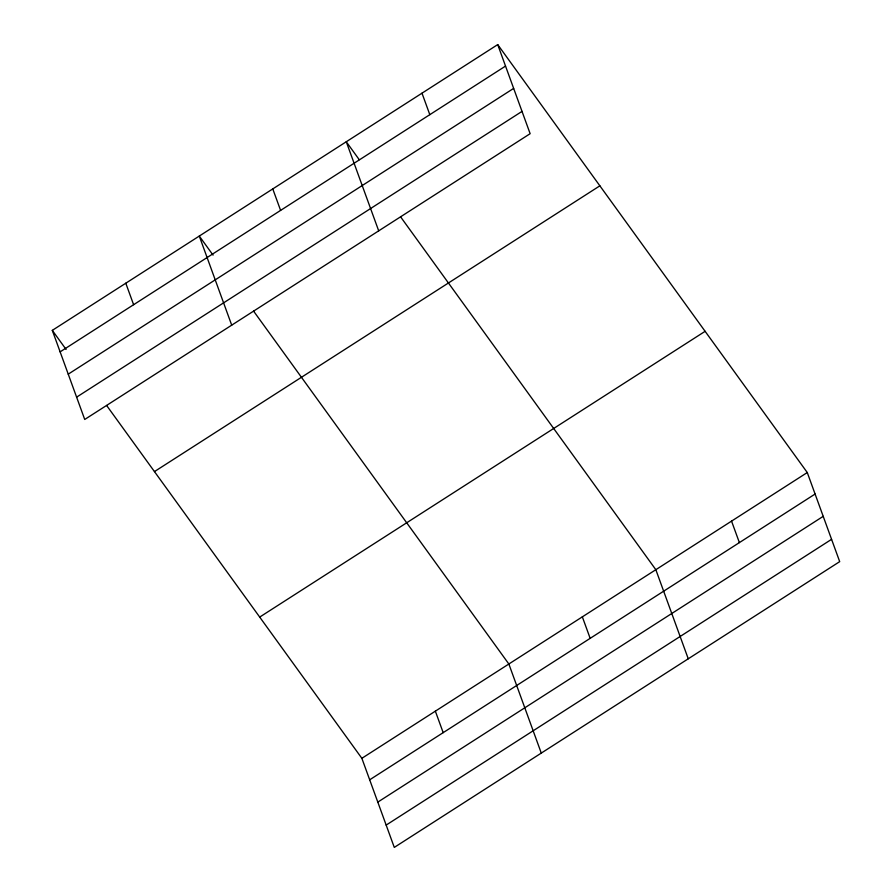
<?xml version="1.0" encoding="UTF-8"?>
<svg xmlns="http://www.w3.org/2000/svg" width="892" height="892" viewBox="0 0 892 892"><rect width="100%" height="100%" fill="white"/><g stroke="black" fill="none" stroke-linecap="round" stroke-linejoin="round"><path stroke-width="1.34" d="M497.714 44.6L530.138 133.689L84.729 419.463L52.305 330.363L497.714 44.6L807.271 472.537L839.695 561.637L394.286 847.4L361.862 758.312L106.616 405.459M60.121 351.861L505.53 66.086M68.238 374.161L513.647 88.397M76.612 397.152L522.021 111.389M154.461 471.589L599.87 185.826M259.706 617.086L705.115 331.322M361.862 758.312L807.271 472.537M369.689 779.798L815.098 494.034M377.807 802.109L823.216 516.334M386.169 825.089L831.578 539.326M359.242 159.69L346.274 141.761L378.699 230.85M400.597 216.856L655.832 569.698L688.256 658.798M213.065 255.112L199.284 236.068L231.708 325.156M253.607 311.152L508.853 664.005L541.277 753.093M52.305 330.363L66.086 349.419M731.552 521.118L739.379 542.615M421.994 93.181L429.81 114.667M582.342 616.851L590.158 638.337M272.774 188.914L280.601 210.4M435.352 711.158L443.179 732.644M125.794 283.21L133.61 304.707"/></g></svg>
